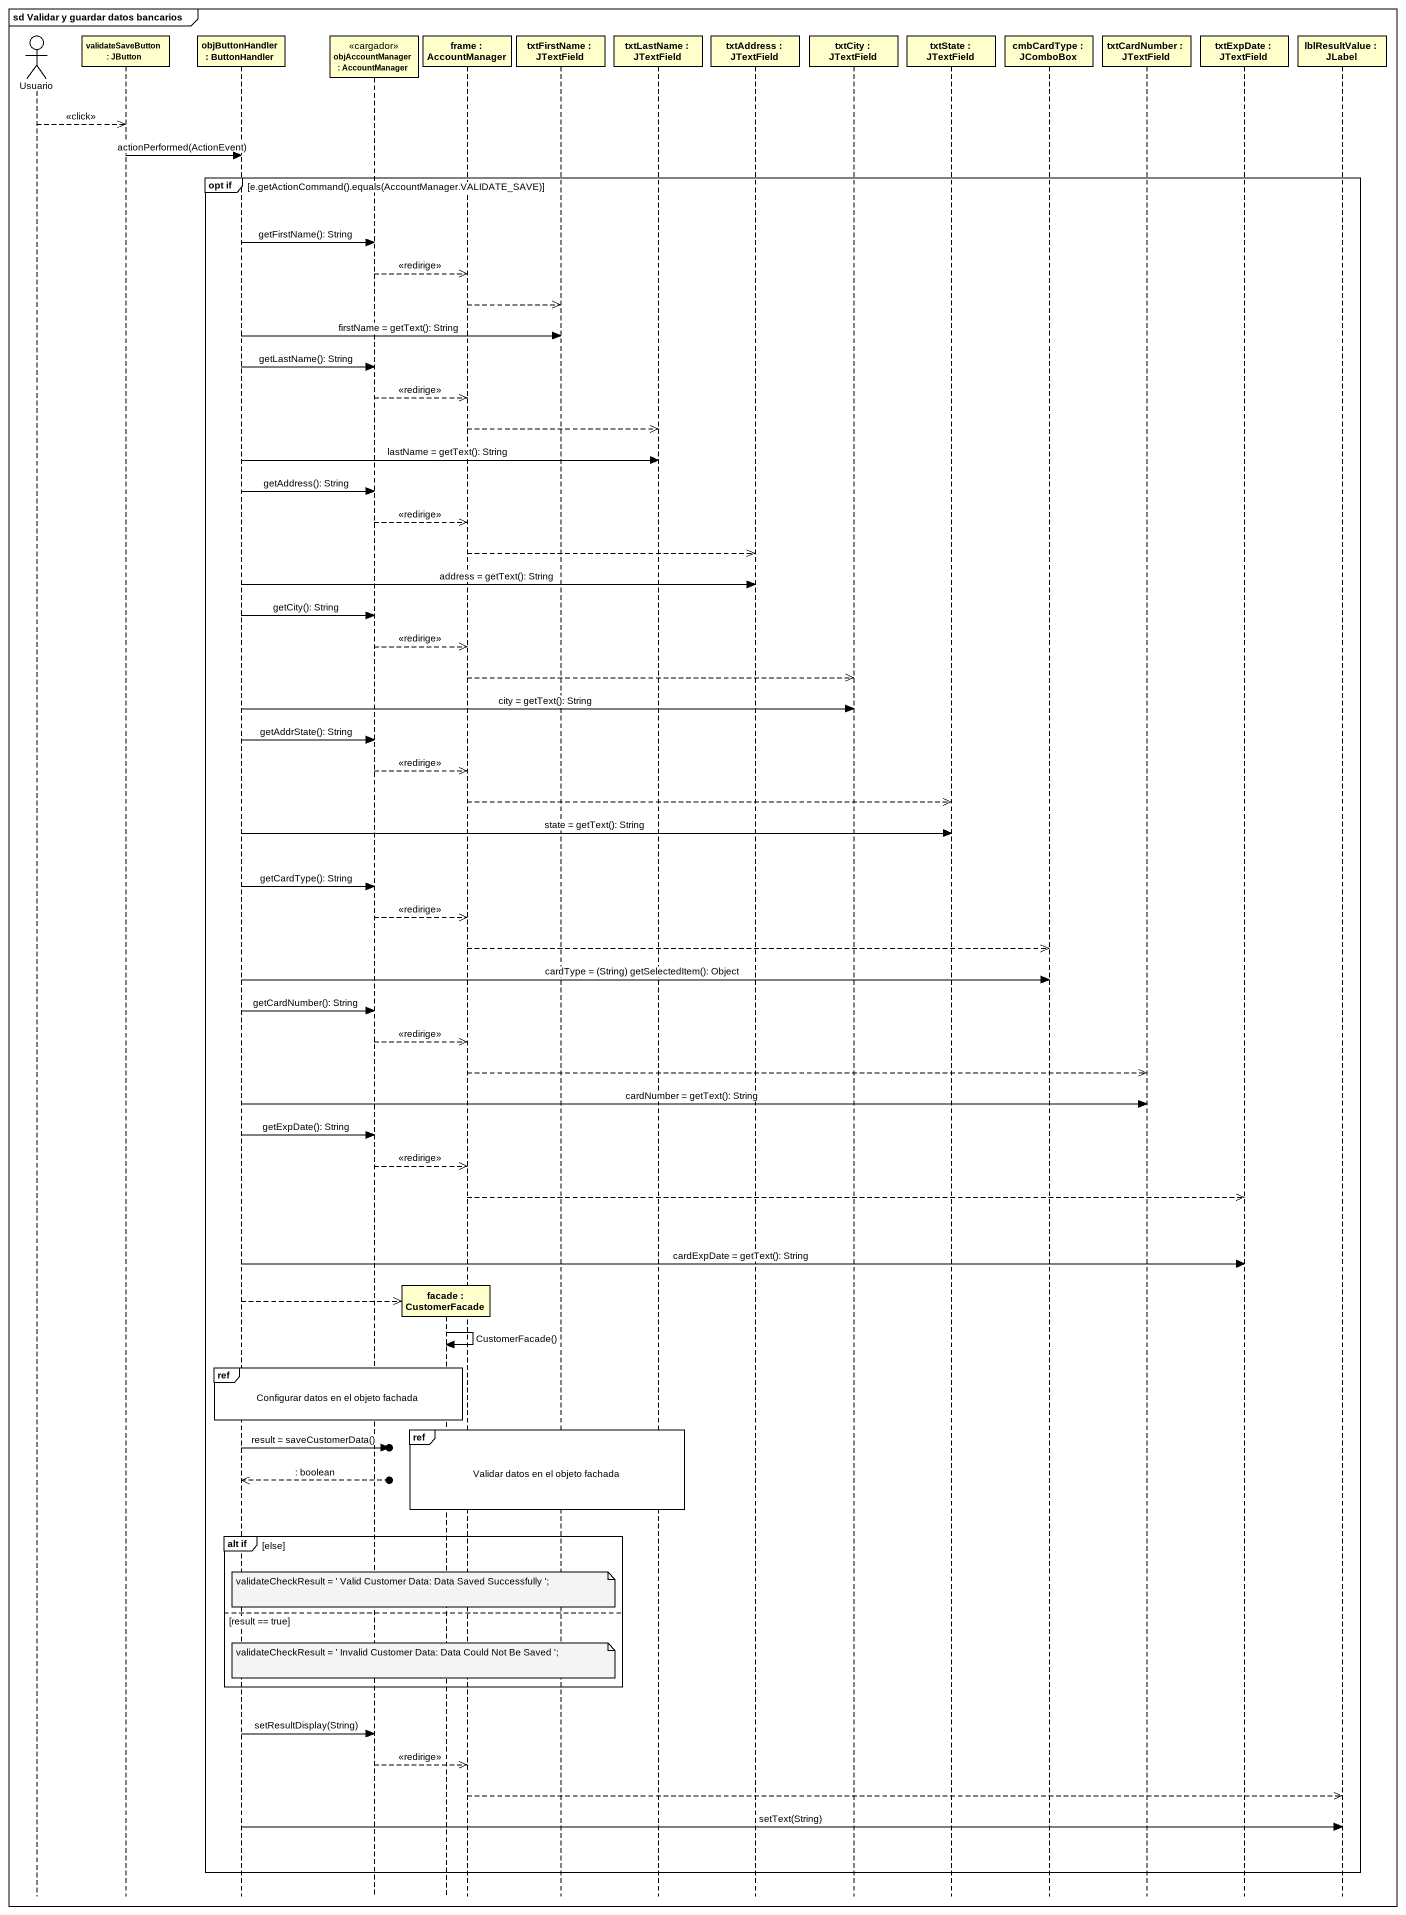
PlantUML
@startuml
mainframe sd Validar y guardar datos bancarios
hide footbox
actor Usuario
participant "validateSaveButton : JButton" as validateSaveButton
participant "objButtonHandler : ButtonHandler" as objButtonHandler
participant "objAccountManager : AccountManager" as objAccountManager <<cargador>>
participant "facade : CustomerFacade" as facade
participant "frame : AccountManager" as frame_
participant "txtFirstName : JTextField" as txtFirstName
participant "txtLastName : JTextField" as txtLastName
participant "txtAddress : JTextField" as txtAddress
participant "txtCity : JTextField" as txtCity
participant "txtState : JTextField" as txtState
participant "cmbCardType : JComboBox" as cmbCardType
participant "txtCardNumber : JTextField" as txtCardNumber
participant "txtExpDate : JTextField" as txtExpDate
participant "lblResultValue : JLabel" as lblResultValue

Usuario -->> validateSaveButton : <<click>>
validateSaveButton -> objButtonHandler : actionPerformed(ActionEvent)
group opt if [e.getActionCommand().equals(AccountManager.VALIDATE_SAVE)]
  objButtonHandler -> objAccountManager : getFirstName(): String
  objAccountManager -->> frame_ : <<redirige>>
  frame_ -->> txtFirstName
  objButtonHandler -> txtFirstName : firstName = getText(): String
  objButtonHandler -> objAccountManager : getLastName(): String
  objAccountManager -->> frame_ : <<redirige>>
  frame_ -->> txtLastName
  objButtonHandler -> txtLastName : lastName = getText(): String
  objButtonHandler -> objAccountManager : getAddress(): String
  objAccountManager -->> frame_ : <<redirige>>
  frame_ -->> txtAddress
  objButtonHandler -> txtAddress : address = getText(): String
  objButtonHandler -> objAccountManager : getCity(): String
  objAccountManager -->> frame_ : <<redirige>>
  frame_ -->> txtCity
  objButtonHandler -> txtCity : city = getText(): String
  objButtonHandler -> objAccountManager : getAddrState(): String
  objAccountManager -->> frame_ : <<redirige>>
  frame_ -->> txtState
  objButtonHandler -> txtState : state = getText(): String
  objButtonHandler -> objAccountManager : getCardType(): String
  objAccountManager -->> frame_ : <<redirige>>
  frame_ -->> cmbCardType
  objButtonHandler -> cmbCardType : cardType = (String) getSelectedItem(): Object
  objButtonHandler -> objAccountManager : getCardNumber(): String
  objAccountManager -->> frame_ : <<redirige>>
  frame_ -->> txtCardNumber
  objButtonHandler -> txtCardNumber : cardNumber = getText(): String
  objButtonHandler -> objAccountManager : getExpDate(): String
  objAccountManager -->> frame_ : <<redirige>>
  frame_ -->> txtExpDate
  objButtonHandler -> txtExpDate : cardExpDate = getText(): String
  objButtonHandler -->> facade **
  facade -> facade : CustomerFacade()
  ref over objButtonHandler, objAccountManager, facade : Configurar datos en el objeto fachada
  ref over facade, frame_, txtFirstName, txtLastName : Validar datos en el objeto fachada
  objButtonHandler ->o] : result = saveCustomerData()
  objButtonHandler <<--o] : : boolean
  group alt if [else]
    note over facade : validateCheckResult = ' Valid Customer Data: Data Saved Successfully ';
  else result == true
    note over facade : validateCheckResult = ' Invalid Customer Data: Data Could Not Be Saved ';
  end
  objButtonHandler -> objAccountManager : setResultDisplay(String)
  objAccountManager -->> frame_ : <<redirige>>
  frame_ -->> lblResultValue
  objButtonHandler -> lblResultValue : setText(String)
end
@enduml
